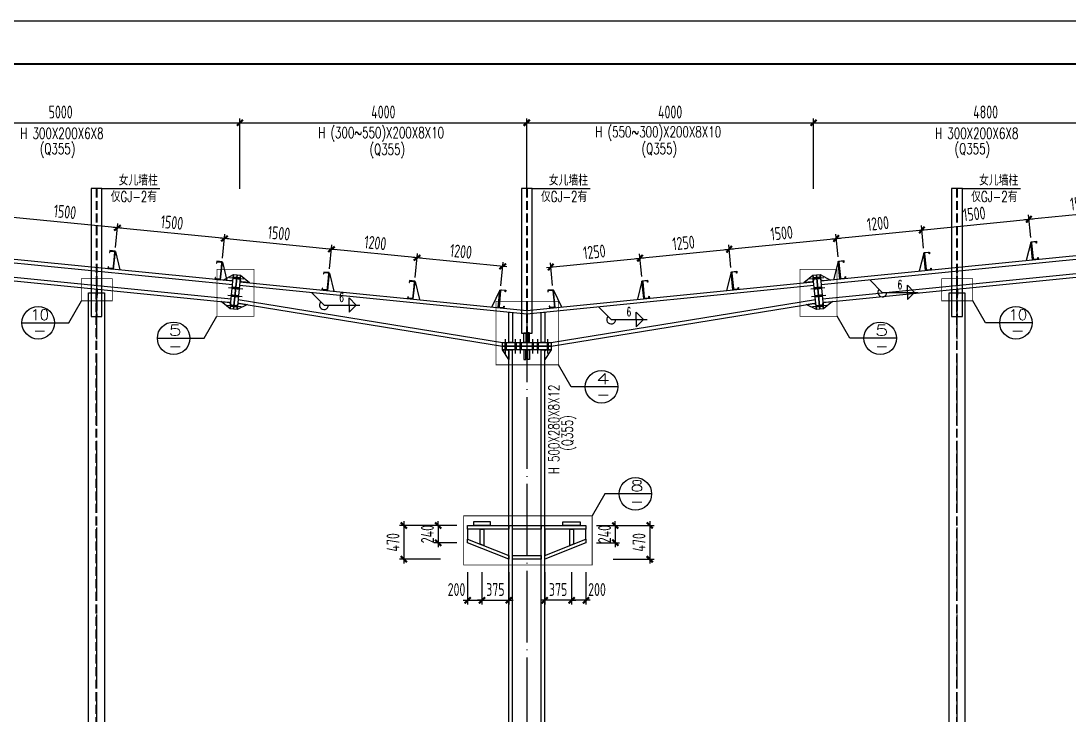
# Model space of a CAD drawing. Extents: x -1389621 to 57380, y -92505 to 283644.
# Drawn here: x -143164 to -113931, y 3862 to 23220 of the extents above; entities that cross this region are included whole.
import ezdxf
from ezdxf.enums import TextEntityAlignment as Align

# ---------------------------------------------------------------- set-up
doc = ezdxf.new("R2010")
doc.units = 0
doc.header["$LTSCALE"] = 100
doc.header["$MEASUREMENT"] = 0
doc.linetypes.add('DASH', pattern=[0.35, 0.25, -0.1])
doc.linetypes.add('DOTE', pattern=[2.42, 2, -0.2, 0.02, -0.2])
doc.layers.get('0').update_dxf_attribs({"linetype": 'CONTINUOUS'})
doc.layers.get('Defpoints').update_dxf_attribs({"linetype": 'CONTINUOUS'})
for name, color, linetype in [('114', 2, 'CONTINUOUS'), ('14', 2, 'CONTINUOUS'), ('BORDER', 7, 'CONTINUOUS'), ('DIM', 3, 'CONTINUOUS'), ('DIM_IDEN', 3, 'CONTINUOUS'), ('DOTE', 1, 'DOTE'), ('J', 4, 'CONTINUOUS'), ('柱子', 3, 'CONTINUOUS'), ('焊缝标注', 253, 'CONTINUOUS')]:
    doc.layers.add(name, color=color, linetype=linetype)
doc.layers.add('PUB_TEXT', color=7, linetype='CONTINUOUS', lineweight=15)
doc.styles.add('_TCH_LABEL', font='COMPLEX', dxfattribs={"bigfont": 'GBCBIG'})
doc.styles.add('HZ1', font='simplex.shx', dxfattribs={"width": 0.7, "height": 888, "bigfont": 'fjktxt.shx'})
doc.styles.get("Standard").update_dxf_attribs({"font": 'txt', "height": 3, "bigfont": 'hztxt'})
doc.styles.add('TSSD_Dimension', font='tssdeng.shx', dxfattribs={"width": 0.7, "bigfont": 'hztxt.shx'})
doc.dimstyles.new('TSSD_100_100', dxfattribs={"dimtxt": 300, "dimasz": 100, "dimexe": 100, "dimexo": 250, "dimgap": 100, "dimtad": 1, "dimdec": 0, "dimzin": 0, "dimdsep": 46, "dimtxsty": 'TSSD_Dimension', "dimblk": 'ARCHTICK', "dimblk1": 'ARCHTICK', "dimblk2": 'ARCHTICK', "dimcen": 0, "dimdle": 100, "dimclrt": 7, "dimadec": 0, "dimazin": 0, "dimtfac": 1, "dimtdec": 0, "dimtix": 1, "dimtmove": 2, "dimatfit": 3, "dimfxl": 0, "dimtolj": 1, "dimtzin": 0, "dimarcsym": 0})

# ---------------------------------------------------------------- blocks, each defined once
blk = doc.blocks.new('_ArchTick')
at = {"color": 0, "linetype": 'ByBlock'}
blk.add_lwpolyline([(-0.71, -0.71, 0.5, 0.5, 0), (0.71, 0.71, 0.5, 0.5, 0)], format="xyseb", dxfattribs=at)
blk = doc.blocks.new('*D20')
at = {"layer": 'Defpoints', "color": 0, "ltscale": 100}
for p in [(-137057, 20380), (-147057, 18236), (-137057, 18236)]:
    blk.add_point(p, dxfattribs=at)
at = {"layer": 'DIM', "color": 0, "lineweight": -2, "ltscale": 100}
for p, q in [((-147057, 18536), (-147057, 20500)), ((-137057, 18536), (-137057, 20500)), ((-147177, 20380), (-136937, 20380))]:
    blk.add_line(p, q, dxfattribs=at)
at = {"layer": 'DIM', "color": 0, "lineweight": -2, "ltscale": 100, "xscale": 120, "yscale": 120, "zscale": 120, "rotation": 180}
blk.add_blockref('_ArchTick', (-147057, 20380), dxfattribs=at)
at = {"layer": 'DIM', "color": 0, "lineweight": -2, "ltscale": 100, "xscale": 120, "yscale": 120, "zscale": 120}
blk.add_blockref('_ArchTick', (-137057, 20380), dxfattribs=at)
at = {"layer": 'DIM', "color": 7, "ltscale": 100, "insert": (-142057, 20680), "char_height": 360, "attachment_point": 5, "style": 'TSSD_Dimension'}
blk.add_mtext('\\A1;5000', dxfattribs=at)
blk = doc.blocks.new('*D21')
at = {"layer": 'Defpoints', "color": 0, "ltscale": 100}
for p in [(-129057, 20380), (-137057, 18236), (-129057, 18236)]:
    blk.add_point(p, dxfattribs=at)
at = {"layer": 'DIM', "color": 0, "lineweight": -2, "ltscale": 100}
for p, q in [((-137057, 18536), (-137057, 20500)), ((-129057, 18536), (-129057, 20500)), ((-137177, 20380), (-128937, 20380))]:
    blk.add_line(p, q, dxfattribs=at)
at = {"layer": 'DIM', "color": 0, "lineweight": -2, "ltscale": 100, "xscale": 120, "yscale": 120, "zscale": 120, "rotation": 180}
blk.add_blockref('_ArchTick', (-137057, 20380), dxfattribs=at)
at = {"layer": 'DIM', "color": 0, "lineweight": -2, "ltscale": 100, "xscale": 120, "yscale": 120, "zscale": 120}
blk.add_blockref('_ArchTick', (-129057, 20380), dxfattribs=at)
at = {"layer": 'DIM', "color": 7, "ltscale": 100, "insert": (-133057, 20680), "char_height": 360, "attachment_point": 5, "style": 'TSSD_Dimension'}
blk.add_mtext('\\A1;4000', dxfattribs=at)
blk = doc.blocks.new('*D22')
at = {"layer": 'Defpoints', "color": 0, "ltscale": 100}
for p in [(-121057, 20380), (-129057, 18236), (-121057, 18236)]:
    blk.add_point(p, dxfattribs=at)
at = {"layer": 'DIM', "color": 0, "lineweight": -2, "ltscale": 100}
for p, q in [((-129057, 18536), (-129057, 20500)), ((-121057, 18536), (-121057, 20500)), ((-129177, 20380), (-120937, 20380))]:
    blk.add_line(p, q, dxfattribs=at)
at = {"layer": 'DIM', "color": 0, "lineweight": -2, "ltscale": 100, "xscale": 120, "yscale": 120, "zscale": 120, "rotation": 180}
blk.add_blockref('_ArchTick', (-129057, 20380), dxfattribs=at)
at = {"layer": 'DIM', "color": 0, "lineweight": -2, "ltscale": 100, "xscale": 120, "yscale": 120, "zscale": 120}
blk.add_blockref('_ArchTick', (-121057, 20380), dxfattribs=at)
at = {"layer": 'DIM', "color": 7, "ltscale": 100, "insert": (-125057, 20680), "char_height": 360, "attachment_point": 5, "style": 'TSSD_Dimension'}
blk.add_mtext('\\A1;4000', dxfattribs=at)
blk = doc.blocks.new('*D23')
at = {"layer": 'Defpoints', "color": 0, "ltscale": 100}
for p in [(-111457, 20380), (-121057, 18236), (-111457, 18236)]:
    blk.add_point(p, dxfattribs=at)
at = {"layer": 'DIM', "color": 0, "lineweight": -2, "ltscale": 100}
for p, q in [((-121057, 18536), (-121057, 20500)), ((-111457, 18536), (-111457, 20500)), ((-121177, 20380), (-111337, 20380))]:
    blk.add_line(p, q, dxfattribs=at)
at = {"layer": 'DIM', "color": 0, "lineweight": -2, "ltscale": 100, "xscale": 120, "yscale": 120, "zscale": 120, "rotation": 180}
blk.add_blockref('_ArchTick', (-121057, 20380), dxfattribs=at)
at = {"layer": 'DIM', "color": 0, "lineweight": -2, "ltscale": 100, "xscale": 120, "yscale": 120, "zscale": 120}
blk.add_blockref('_ArchTick', (-111457, 20380), dxfattribs=at)
at = {"layer": 'DIM', "color": 7, "ltscale": 100, "insert": (-116257, 20680), "char_height": 360, "attachment_point": 5, "style": 'TSSD_Dimension'}
blk.add_mtext('\\A1;4800', dxfattribs=at)
blk = doc.blocks.new('A$C006D4F7D')
for p, q in [((54, 200), (0, 0)), ((54, 200), (58, 200)), ((70, 6), (54, 200)), ((74, 6), (58, 205))]:
    blk.add_line(p, q)
at = {"layer": 'J'}
blk.add_lwpolyline([(128, 24), (128, 30), (132, 31), (134, 11), (74, 6), (58, 205), (118, 210), (119, 190), (115, 190), (115, 196, 0.414214), (104, 205), (72, 202, 0.414214), (63, 192), (77, 20, 0.414214), (87, 11), (119, 14, 0.414214)], format="xyb", close=True, dxfattribs=at)
blk = doc.blocks.new('*D37')
at = {"layer": 'Defpoints', "color": 0, "ltscale": 100}
for p in [(-143459, 17748), (-143544, 16903), (-140559, 16604)]:
    blk.add_point(p, dxfattribs=at)
at = {"layer": 'DIM', "color": 0, "lineweight": -2, "ltscale": 100}
for p, q in [((-143514, 17201), (-143447, 17867)), ((-140355, 17437), (-143579, 17760)), ((-140529, 16903), (-140462, 17569))]:
    blk.add_line(p, q, dxfattribs=at)
at = {"layer": 'DIM', "color": 0, "lineweight": -2, "ltscale": 100, "xscale": 120, "yscale": 120, "zscale": 120}
for p, rotation in [((-143459, 17748), 174.2893937472282), ((-140474, 17449), 354.2893937472282)]:
    blk.add_blockref('_ArchTick', p, dxfattribs=dict(at, rotation=rotation))
at = {"layer": 'DIM', "color": 7, "ltscale": 100, "insert": (-141937, 17897), "char_height": 360, "attachment_point": 5, "rotation": 354.2894, "style": 'TSSD_Dimension'}
blk.add_mtext('\\A1;1500', dxfattribs=at)
blk = doc.blocks.new('*D38')
at = {"layer": 'Defpoints', "color": 0, "ltscale": 100}
for p in [(-140474, 17449), (-140559, 16604), (-137574, 16306)]:
    blk.add_point(p, dxfattribs=at)
at = {"layer": 'DIM', "color": 0, "lineweight": -2, "ltscale": 100}
for p, q in [((-140529, 16903), (-140462, 17569)), ((-137370, 17139), (-140594, 17461)), ((-137544, 16604), (-137477, 17270))]:
    blk.add_line(p, q, dxfattribs=at)
at = {"layer": 'DIM', "color": 0, "lineweight": -2, "ltscale": 100, "xscale": 120, "yscale": 120, "zscale": 120}
for p, rotation in [((-140474, 17449), 174.2893937472284), ((-137489, 17151), 354.2893937472284)]:
    blk.add_blockref('_ArchTick', p, dxfattribs=dict(at, rotation=rotation))
at = {"layer": 'DIM', "color": 7, "ltscale": 100, "insert": (-138952, 17599), "char_height": 360, "attachment_point": 5, "rotation": 354.2894, "style": 'TSSD_Dimension'}
blk.add_mtext('\\A1;1500', dxfattribs=at)
blk = doc.blocks.new('*D34')
at = {"layer": 'Defpoints', "color": 0, "ltscale": 100}
for p in [(-137489, 17151), (-137574, 16306), (-134588, 16007)]:
    blk.add_point(p, dxfattribs=at)
at = {"layer": 'DIM', "color": 0, "lineweight": -2, "ltscale": 100}
for p, q in [((-137544, 16604), (-137477, 17270)), ((-134384, 16840), (-137608, 17163)), ((-134559, 16306), (-134492, 16972))]:
    blk.add_line(p, q, dxfattribs=at)
at = {"layer": 'DIM', "color": 0, "lineweight": -2, "ltscale": 100, "xscale": 120, "yscale": 120, "zscale": 120}
for p, rotation in [((-137489, 17151), 174.2893937472281), ((-134504, 16852), 354.2893937472281)]:
    blk.add_blockref('_ArchTick', p, dxfattribs=dict(at, rotation=rotation))
at = {"layer": 'DIM', "color": 7, "ltscale": 100, "insert": (-135967, 17300), "char_height": 360, "attachment_point": 5, "rotation": 354.2894, "style": 'TSSD_Dimension'}
blk.add_mtext('\\A1;1500', dxfattribs=at)
blk = doc.blocks.new('*D39')
at = {"layer": 'Defpoints', "color": 0, "ltscale": 100}
for p in [(-134504, 16852), (-134588, 16007), (-132200, 15768)]:
    blk.add_point(p, dxfattribs=at)
at = {"layer": 'DIM', "color": 0, "lineweight": -2, "ltscale": 100}
for p, q in [((-134559, 16306), (-134492, 16972)), ((-131996, 16602), (-134623, 16864)), ((-132170, 16067), (-132104, 16733))]:
    blk.add_line(p, q, dxfattribs=at)
at = {"layer": 'DIM', "color": 0, "lineweight": -2, "ltscale": 100, "xscale": 120, "yscale": 120, "zscale": 120}
for p, rotation in [((-134504, 16852), 174.2893937472281), ((-132116, 16614), 354.2893937472281)]:
    blk.add_blockref('_ArchTick', p, dxfattribs=dict(at, rotation=rotation))
at = {"layer": 'DIM', "color": 7, "ltscale": 100, "insert": (-133280, 17031), "char_height": 360, "attachment_point": 5, "rotation": 354.2894, "style": 'TSSD_Dimension'}
blk.add_mtext('\\A1;1200', dxfattribs=at)
blk = doc.blocks.new('*D40')
at = {"layer": 'Defpoints', "color": 0, "ltscale": 100}
for p in [(-132116, 16614), (-132200, 15768), (-129812, 15529)]:
    blk.add_point(p, dxfattribs=at)
at = {"layer": 'DIM', "color": 0, "lineweight": -2, "ltscale": 100}
for p, q in [((-132170, 16067), (-132104, 16733)), ((-129608, 16363), (-132235, 16626)), ((-129782, 15828), (-129716, 16494))]:
    blk.add_line(p, q, dxfattribs=at)
at = {"layer": 'DIM', "color": 0, "lineweight": -2, "ltscale": 100, "xscale": 120, "yscale": 120, "zscale": 120}
for p, rotation in [((-132116, 16614), 174.2893937472281), ((-129728, 16375), 354.2893937472281)]:
    blk.add_blockref('_ArchTick', p, dxfattribs=dict(at, rotation=rotation))
at = {"layer": 'DIM', "color": 7, "ltscale": 100, "insert": (-130892, 16793), "char_height": 360, "attachment_point": 5, "rotation": 354.2894, "style": 'TSSD_Dimension'}
blk.add_mtext('\\A1;1200', dxfattribs=at)
blk = doc.blocks.new('*D42')
at = {"layer": 'Defpoints', "color": 0, "ltscale": 100}
for p in [(-112067, 17988), (-111986, 17179), (-114971, 16881)]:
    blk.add_point(p, dxfattribs=at)
at = {"layer": 'DIM', "color": 0, "lineweight": -2, "ltscale": 100}
for p, q in [((-115172, 17678), (-111948, 18000)), ((-112016, 17478), (-112079, 18108)), ((-115001, 17179), (-115064, 17809))]:
    blk.add_line(p, q, dxfattribs=at)
at = {"layer": 'DIM', "color": 0, "lineweight": -2, "ltscale": 100, "xscale": 120, "yscale": 120, "zscale": 120}
for p, rotation in [((-112067, 17988), 5.710587553515793), ((-115052, 17690), 185.7105875535158)]:
    blk.add_blockref('_ArchTick', p, dxfattribs=dict(at, rotation=rotation))
at = {"layer": 'DIM', "color": 7, "ltscale": 100, "insert": (-113590, 18138), "char_height": 360, "attachment_point": 5, "rotation": 5.7106, "style": 'TSSD_Dimension'}
blk.add_mtext('\\A1;1500', dxfattribs=at)
blk = doc.blocks.new('*D43')
at = {"layer": 'Defpoints', "color": 0, "ltscale": 100}
for p in [(-115052, 17690), (-114971, 16881), (-117956, 16582)]:
    blk.add_point(p, dxfattribs=at)
at = {"layer": 'DIM', "color": 0, "lineweight": -2, "ltscale": 100}
for p, q in [((-118157, 17379), (-114933, 17702)), ((-115001, 17179), (-115064, 17809)), ((-117986, 16881), (-118049, 17511))]:
    blk.add_line(p, q, dxfattribs=at)
at = {"layer": 'DIM', "color": 0, "lineweight": -2, "ltscale": 100, "xscale": 120, "yscale": 120, "zscale": 120}
for p, rotation in [((-115052, 17690), 5.710587553515817), ((-118037, 17391), 185.7105875535158)]:
    blk.add_blockref('_ArchTick', p, dxfattribs=dict(at, rotation=rotation))
at = {"layer": 'DIM', "color": 7, "ltscale": 100, "insert": (-116575, 17839), "char_height": 360, "attachment_point": 5, "rotation": 5.7106, "style": 'TSSD_Dimension'}
blk.add_mtext('\\A1;1500', dxfattribs=at)
blk = doc.blocks.new('*D44')
at = {"layer": 'Defpoints', "color": 0, "ltscale": 100}
for p in [(-118037, 17391), (-117956, 16582), (-120345, 16343)]:
    blk.add_point(p, dxfattribs=at)
at = {"layer": 'DIM', "color": 0, "lineweight": -2, "ltscale": 100}
for p, q in [((-120545, 17141), (-117918, 17403)), ((-120374, 16642), (-120437, 17272)), ((-117986, 16881), (-118049, 17511))]:
    blk.add_line(p, q, dxfattribs=at)
at = {"layer": 'DIM', "color": 0, "lineweight": -2, "ltscale": 100, "xscale": 120, "yscale": 120, "zscale": 120}
for p, rotation in [((-120426, 17153), 185.7105875535158), ((-118037, 17391), 5.710587553515767)]:
    blk.add_blockref('_ArchTick', p, dxfattribs=dict(at, rotation=rotation))
at = {"layer": 'DIM', "color": 7, "ltscale": 100, "insert": (-119261, 17571), "char_height": 360, "attachment_point": 5, "rotation": 5.7106, "style": 'TSSD_Dimension'}
blk.add_mtext('\\A1;1200', dxfattribs=at)
blk = doc.blocks.new('*D45')
at = {"layer": 'Defpoints', "color": 0, "ltscale": 100}
for p in [(-120426, 17153), (-120345, 16343), (-123330, 16045)]:
    blk.add_point(p, dxfattribs=at)
at = {"layer": 'DIM', "color": 0, "lineweight": -2, "ltscale": 100}
for p, q in [((-120374, 16642), (-120437, 17272)), ((-123530, 16842), (-120306, 17165)), ((-123360, 16343), (-123423, 16973))]:
    blk.add_line(p, q, dxfattribs=at)
at = {"layer": 'DIM', "color": 0, "lineweight": -2, "ltscale": 100, "xscale": 120, "yscale": 120, "zscale": 120}
for p, rotation in [((-120426, 17153), 5.710587553515793), ((-123411, 16854), 185.7105875535158)]:
    blk.add_blockref('_ArchTick', p, dxfattribs=dict(at, rotation=rotation))
at = {"layer": 'DIM', "color": 7, "ltscale": 100, "insert": (-121948, 17302), "char_height": 360, "attachment_point": 5, "rotation": 5.7106, "style": 'TSSD_Dimension'}
blk.add_mtext('\\A1;1500', dxfattribs=at)
blk = doc.blocks.new('*D46')
at = {"layer": 'Defpoints', "color": 0, "ltscale": 100}
for p in [(-123411, 16854), (-125817, 15796), (-123330, 16045)]:
    blk.add_point(p, dxfattribs=at)
at = {"layer": 'DIM', "color": 0, "lineweight": -2, "ltscale": 100}
for p, q in [((-123360, 16343), (-123423, 16973)), ((-126018, 16593), (-123291, 16866)), ((-125847, 16095), (-125910, 16725))]:
    blk.add_line(p, q, dxfattribs=at)
at = {"layer": 'DIM', "color": 0, "lineweight": -2, "ltscale": 100, "xscale": 120, "yscale": 120, "zscale": 120}
for p, rotation in [((-123411, 16854), 5.710587553515857), ((-125898, 16605), 185.7105875535158)]:
    blk.add_blockref('_ArchTick', p, dxfattribs=dict(at, rotation=rotation))
at = {"layer": 'DIM', "color": 7, "ltscale": 100, "insert": (-124684, 17028), "char_height": 360, "attachment_point": 5, "rotation": 5.7106, "style": 'TSSD_Dimension'}
blk.add_mtext('\\A1;1250', dxfattribs=at)
blk = doc.blocks.new('*D47')
at = {"layer": 'Defpoints', "color": 0, "ltscale": 100}
for p in [(-125898, 16605), (-125817, 15796), (-128305, 15547)]:
    blk.add_point(p, dxfattribs=at)
at = {"layer": 'DIM', "color": 0, "lineweight": -2, "ltscale": 100}
for p, q in [((-125847, 16095), (-125910, 16725)), ((-128505, 16345), (-125779, 16617)), ((-128335, 15846), (-128398, 16476))]:
    blk.add_line(p, q, dxfattribs=at)
at = {"layer": 'DIM', "color": 0, "lineweight": -2, "ltscale": 100, "xscale": 120, "yscale": 120, "zscale": 120}
for p, rotation in [((-125898, 16605), 5.710587553515627), ((-128386, 16357), 185.7105875535156)]:
    blk.add_blockref('_ArchTick', p, dxfattribs=dict(at, rotation=rotation))
at = {"layer": 'DIM', "color": 7, "ltscale": 100, "insert": (-127172, 16779), "char_height": 360, "attachment_point": 5, "rotation": 5.7106, "style": 'TSSD_Dimension'}
blk.add_mtext('\\A1;1250', dxfattribs=at)
blk = doc.blocks.new('*D96')
at = {"layer": 'Defpoints', "color": 0, "ltscale": 100}
for p in [(-130707, 9148), (-131527, 8668), (-130707, 8668)]:
    blk.add_point(p, dxfattribs=at)
at = {"layer": 'DIM', "color": 0, "lineweight": -2, "ltscale": 100}
for p, q in [((-131007, 9148), (-131647, 9148)), ((-131527, 9148), (-131527, 9268)), ((-131527, 9148), (-131527, 8668)), ((-131007, 8668), (-131647, 8668)), ((-131527, 8668), (-131527, 8548))]:
    blk.add_line(p, q, dxfattribs=at)
at = {"layer": 'DIM', "color": 0, "lineweight": -2, "ltscale": 100, "xscale": 120, "yscale": 120, "zscale": 120}
for p, rotation in [((-131527, 9148), 270), ((-131527, 8668), 90)]:
    blk.add_blockref('_ArchTick', p, dxfattribs=dict(at, rotation=rotation))
at = {"layer": 'DIM', "color": 7, "ltscale": 100, "insert": (-131827, 8908), "char_height": 360, "attachment_point": 5, "rotation": 90, "style": 'TSSD_Dimension'}
blk.add_mtext('\\A1;240', dxfattribs=at)
blk = doc.blocks.new('*D97')
at = {"layer": 'Defpoints', "color": 0, "ltscale": 100}
for p in [(-131167, 9148), (-132487, 8208), (-131167, 8208)]:
    blk.add_point(p, dxfattribs=at)
at = {"layer": 'DIM', "color": 0, "lineweight": -2, "ltscale": 100}
for p, q in [((-131467, 9148), (-132607, 9148)), ((-132487, 9268), (-132487, 8088)), ((-131467, 8208), (-132607, 8208))]:
    blk.add_line(p, q, dxfattribs=at)
at = {"layer": 'DIM', "color": 0, "lineweight": -2, "ltscale": 100, "xscale": 120, "yscale": 120, "zscale": 120}
for p, rotation in [((-132487, 9148), 90), ((-132487, 8208), 270)]:
    blk.add_blockref('_ArchTick', p, dxfattribs=dict(at, rotation=rotation))
at = {"layer": 'DIM', "color": 7, "ltscale": 100, "insert": (-132787, 8678), "char_height": 360, "attachment_point": 5, "rotation": 90, "style": 'TSSD_Dimension'}
blk.add_mtext('\\A1;470', dxfattribs=at)
blk = doc.blocks.new('*D98')
at = {"layer": 'Defpoints', "color": 0, "ltscale": 100}
for p in [(-127407, 9148), (-127407, 8668), (-126587, 8668)]:
    blk.add_point(p, dxfattribs=at)
at = {"layer": 'DIM', "color": 0, "lineweight": -2, "ltscale": 100}
for p, q in [((-127107, 9148), (-126467, 9148)), ((-126587, 9148), (-126587, 9268)), ((-126587, 9148), (-126587, 8668)), ((-127107, 8668), (-126467, 8668)), ((-126587, 8668), (-126587, 8548))]:
    blk.add_line(p, q, dxfattribs=at)
at = {"layer": 'DIM', "color": 0, "lineweight": -2, "ltscale": 100, "xscale": 120, "yscale": 120, "zscale": 120}
for p, rotation in [((-126587, 9148), 270), ((-126587, 8668), 90)]:
    blk.add_blockref('_ArchTick', p, dxfattribs=dict(at, rotation=rotation))
at = {"layer": 'DIM', "color": 7, "ltscale": 100, "insert": (-126887, 8908), "char_height": 360, "attachment_point": 5, "rotation": 90, "style": 'TSSD_Dimension'}
blk.add_mtext('\\A1;240', dxfattribs=at)
blk = doc.blocks.new('*D99')
at = {"layer": 'Defpoints', "color": 0, "ltscale": 100}
for p in [(-126947, 9148), (-126947, 8208), (-125627, 8208)]:
    blk.add_point(p, dxfattribs=at)
at = {"layer": 'DIM', "color": 0, "lineweight": -2, "ltscale": 100}
for p, q in [((-126647, 9148), (-125507, 9148)), ((-125627, 9268), (-125627, 8088)), ((-126647, 8208), (-125507, 8208))]:
    blk.add_line(p, q, dxfattribs=at)
at = {"layer": 'DIM', "color": 0, "lineweight": -2, "ltscale": 100, "xscale": 120, "yscale": 120, "zscale": 120}
for p, rotation in [((-125627, 9148), 90), ((-125627, 8208), 270)]:
    blk.add_blockref('_ArchTick', p, dxfattribs=dict(at, rotation=rotation))
at = {"layer": 'DIM', "color": 7, "ltscale": 100, "insert": (-125927, 8678), "char_height": 360, "attachment_point": 5, "rotation": 90, "style": 'TSSD_Dimension'}
blk.add_mtext('\\A1;470', dxfattribs=at)
blk = doc.blocks.new('*D100')
at = {"layer": 'Defpoints', "color": 0, "ltscale": 100}
for p in [(-127807, 8150), (-127407, 8150), (-127807, 7062)]:
    blk.add_point(p, dxfattribs=at)
at = {"layer": 'DIM', "color": 0, "lineweight": -2, "ltscale": 100}
for p, q in [((-127807, 7850), (-127807, 6942)), ((-127407, 7850), (-127407, 6942)), ((-127287, 7062), (-127927, 7062))]:
    blk.add_line(p, q, dxfattribs=at)
at = {"layer": 'DIM', "color": 0, "lineweight": -2, "ltscale": 100, "xscale": 120, "yscale": 120, "zscale": 120, "rotation": 180}
blk.add_blockref('_ArchTick', (-127807, 7062), dxfattribs=at)
at = {"layer": 'DIM', "color": 0, "lineweight": -2, "ltscale": 100, "xscale": 120, "yscale": 120, "zscale": 120}
blk.add_blockref('_ArchTick', (-127407, 7062), dxfattribs=at)
at = {"layer": 'DIM', "color": 7, "ltscale": 100, "insert": (-127097, 7362), "char_height": 360, "attachment_point": 5, "style": 'TSSD_Dimension'}
blk.add_mtext('\\A1;200', dxfattribs=at)
blk = doc.blocks.new('*D101')
at = {"layer": 'Defpoints', "color": 0, "ltscale": 100}
for p in [(-128557, 8150), (-127807, 8150), (-128557, 7062)]:
    blk.add_point(p, dxfattribs=at)
at = {"layer": 'DIM', "color": 0, "lineweight": -2, "ltscale": 100}
for p, q in [((-128557, 7850), (-128557, 6942)), ((-127807, 7850), (-127807, 6942)), ((-128557, 7062), (-128677, 7062)), ((-127807, 7062), (-128557, 7062)), ((-127807, 7062), (-127687, 7062))]:
    blk.add_line(p, q, dxfattribs=at)
at = {"layer": 'DIM', "color": 0, "lineweight": -2, "ltscale": 100, "xscale": 120, "yscale": 120, "zscale": 120}
blk.add_blockref('_ArchTick', (-128557, 7062), dxfattribs=at)
at = {"layer": 'DIM', "color": 0, "lineweight": -2, "ltscale": 100, "xscale": 120, "yscale": 120, "zscale": 120, "rotation": 180}
blk.add_blockref('_ArchTick', (-127807, 7062), dxfattribs=at)
at = {"layer": 'DIM', "color": 7, "ltscale": 100, "insert": (-128182, 7362), "char_height": 360, "attachment_point": 5, "style": 'TSSD_Dimension'}
blk.add_mtext('\\A1;375', dxfattribs=at)
blk = doc.blocks.new('*D102')
at = {"layer": 'Defpoints', "color": 0, "ltscale": 100}
for p in [(-130707, 8150), (-130307, 8150), (-130307, 7062)]:
    blk.add_point(p, dxfattribs=at)
at = {"layer": 'DIM', "color": 0, "lineweight": -2, "ltscale": 100}
for p, q in [((-130707, 7850), (-130707, 6942)), ((-130307, 7850), (-130307, 6942)), ((-130827, 7062), (-130187, 7062))]:
    blk.add_line(p, q, dxfattribs=at)
at = {"layer": 'DIM', "color": 0, "lineweight": -2, "ltscale": 100, "xscale": 120, "yscale": 120, "zscale": 120}
for p, rotation in [((-130707, 7062), 179.9999988730794), ((-130307, 7062), 359.9999988730794)]:
    blk.add_blockref('_ArchTick', p, dxfattribs=dict(at, rotation=rotation))
at = {"layer": 'DIM', "color": 7, "ltscale": 100, "insert": (-131016, 7362), "char_height": 360, "attachment_point": 5, "rotation": 360, "style": 'TSSD_Dimension'}
blk.add_mtext('\\A1;200', dxfattribs=at)
blk = doc.blocks.new('*D103')
at = {"layer": 'Defpoints', "color": 0, "ltscale": 100}
for p in [(-130307, 8150), (-129557, 8150), (-129557, 7062)]:
    blk.add_point(p, dxfattribs=at)
at = {"layer": 'DIM', "color": 0, "lineweight": -2, "ltscale": 100}
for p, q in [((-130307, 7850), (-130307, 6942)), ((-129557, 7850), (-129557, 6942)), ((-130307, 7062), (-130427, 7062)), ((-130307, 7062), (-129557, 7062)), ((-129557, 7062), (-129437, 7062))]:
    blk.add_line(p, q, dxfattribs=at)
at = {"layer": 'DIM', "color": 0, "lineweight": -2, "ltscale": 100, "xscale": 120, "yscale": 120, "zscale": 120}
for p, rotation in [((-130307, 7062), 359.9999988730794), ((-129557, 7062), 179.9999988730794)]:
    blk.add_blockref('_ArchTick', p, dxfattribs=dict(at, rotation=rotation))
at = {"layer": 'DIM', "color": 7, "ltscale": 100, "insert": (-129932, 7362), "char_height": 360, "attachment_point": 5, "rotation": 360, "style": 'TSSD_Dimension'}
blk.add_mtext('\\A1;375', dxfattribs=at)

msp = doc.modelspace()

# ---------------------------------------------------------------- linework, layer by layer
at = {"ltscale": 100}
for p, q in [((-140907.057, 18548.223), (-139287.353, 18548.223)), ((-128906.855, 18548.223), (-127287.152, 18548.223)), ((-116907.057, 18548.223), (-115287.353, 18548.223))]:
    msp.add_line(p, q, dxfattribs=at)
at = {"layer": '114'}
for p, q in [((-137374.072, 15789.019), (-136976.056, 15749.212)), ((-137346.213, 16067.626), (-136948.197, 16027.825)), ((-121165.119, 16027.825), (-120767.102, 16067.632)), ((-121137.25, 15749.212), (-120739.234, 15789.019)), ((-137395.96, 15570.104), (-136997.943, 15530.303)), ((-121115.381, 15530.498), (-120717.365, 15570.305)), ((-137423.819, 15291.497), (-137025.803, 15251.702)), ((-121087.497, 15251.696), (-120689.481, 15291.503)), ((-129646.652, 13948.119), (-129646.652, 14348.119)), ((-129366.654, 13948.119), (-129366.654, 14348.119)), ((-129226.654, 13948.119), (-129226.654, 14348.119)), ((-128886.652, 13948.119), (-128886.652, 14348.119)), ((-128746.652, 13948.119), (-128746.652, 14348.119)), ((-128466.654, 13948.119), (-128466.654, 14348.119))]:
    msp.add_line(p, q, dxfattribs=at)
at = {"layer": '114', "color": 1, "const_width": 70}
for points in [[(-137246.707, 16057.671), (-137047.702, 16037.774)], [(-121065.613, 16037.774), (-120866.608, 16057.677)], [(-137274.567, 15779.064), (-137075.562, 15759.166)], [(-121037.744, 15759.16), (-120838.739, 15779.07)], [(-137296.454, 15560.155), (-137097.449, 15540.252)], [(-121015.875, 15540.447), (-120816.87, 15560.351)], [(-137324.313, 15281.548), (-137125.308, 15261.651)], [(-120987.991, 15261.651), (-120788.986, 15281.548)], [(-129646.652, 14048.119), (-129646.652, 14248.119)], [(-129366.654, 14048.119), (-129366.654, 14248.119)], [(-129226.654, 14048.119), (-129226.654, 14248.119)], [(-128886.652, 14048.119), (-128886.652, 14248.119)], [(-128746.652, 14048.119), (-128746.652, 14248.119)], [(-128466.654, 14048.119), (-128466.654, 14248.119)]]:
    msp.add_lwpolyline(points, dxfattribs=at)
at = {"layer": '14'}
for p, q in [((-137524.323, 15994.988), (-137237.753, 16147.234)), ((-137333.27, 15191.991), (-137237.753, 16147.234)), ((-137237.753, 16147.234), (-137251.682, 16007.927)), ((-137237.753, 16147.234), (-137138.248, 16137.285)), ((-137233.765, 15182.042), (-137138.248, 16137.285)), ((-137138.248, 16137.285), (-137233.765, 15182.042)), ((-137138.248, 16137.285), (-137038.745, 16127.337)), ((-137038.745, 16127.337), (-137134.262, 15172.094)), ((-137052.673, 15988.024), (-137038.745, 16127.331)), ((-137038.745, 16127.331), (-136787.995, 15921.355)), ((-121325.318, 15921.355), (-121074.567, 16127.331)), ((-121074.567, 16127.331), (-120975.064, 16137.285)), ((-121074.567, 16127.331), (-121060.639, 15988.024)), ((-120979.041, 15172.094), (-121074.567, 16127.331)), ((-120975.064, 16137.285), (-120875.559, 16147.234)), ((-120879.535, 15182.049), (-120975.064, 16137.285)), ((-120975.064, 16137.285), (-120879.535, 15182.049)), ((-120875.559, 16147.234), (-120588.989, 15994.988)), ((-120861.63, 16007.927), (-120875.559, 16147.234)), ((-120875.559, 16147.234), (-120780.032, 15191.997)), ((-137295.462, 15972.1), (-137524.323, 15994.988)), ((-137251.682, 16007.927), (-137295.462, 15972.1)), ((-137016.855, 15944.243), (-137052.673, 15988.024)), ((-136787.995, 15921.355), (-137016.855, 15944.243)), ((-121096.457, 15944.243), (-121325.318, 15921.355)), ((-121060.639, 15988.024), (-121096.457, 15944.243)), ((-120817.847, 15972.112), (-120861.63, 16007.927)), ((-120588.989, 15994.988), (-120817.847, 15972.112)), ((-137584.021, 15397.967), (-137355.161, 15375.078)), ((-137333.27, 15191.991), (-137584.021, 15397.967)), ((-137355.161, 15375.078), (-137319.339, 15331.298)), ((-137319.339, 15331.298), (-137333.27, 15191.991)), ((-137134.262, 15172.1), (-137120.334, 15311.406)), ((-136849.878, 15307.714), (-137134.262, 15172.1)), ((-137120.334, 15311.406), (-137076.874, 15344.762)), ((-137076.874, 15344.762), (-136849.878, 15307.714)), ((-121263.422, 15307.708), (-121036.426, 15344.756)), ((-120979.041, 15172.094), (-121263.422, 15307.708)), ((-121036.426, 15344.756), (-120992.969, 15311.4)), ((-120992.969, 15311.4), (-120979.041, 15172.094)), ((-120793.961, 15331.304), (-120758.142, 15375.084)), ((-120780.032, 15191.997), (-120793.961, 15331.304)), ((-120529.282, 15397.967), (-120780.032, 15191.997)), ((-120758.142, 15375.084), (-120529.282, 15397.967)), ((-137233.765, 15182.042), (-137333.27, 15191.991)), ((-137134.262, 15172.094), (-137233.765, 15182.042)), ((-129556.653, 15097.728), (-129456.653, 15087.731)), ((-129556.653, 14248.119), (-129556.653, 15097.728)), ((-129456.653, 15087.731), (-129456.653, 14248.119)), ((-128656.653, 15087.719), (-128556.653, 15097.722)), ((-128656.653, 14248.119), (-128656.653, 15087.719)), ((-128556.653, 15097.722), (-128556.653, 14248.119)), ((-120879.535, 15182.049), (-120979.041, 15172.094)), ((-120780.032, 15191.997), (-120879.535, 15182.049)), ((-129136.652, 14518.12), (-129086.652, 14518.12)), ((-129136.652, 14248.119), (-129136.652, 14518.12)), ((-129086.652, 14518.12), (-129086.652, 14248.119)), ((-129026.654, 14518.12), (-129026.654, 14248.119)), ((-128976.654, 14518.12), (-129026.654, 14518.12)), ((-128976.654, 14248.119), (-128976.654, 14518.12)), ((-129736.652, 14248.113), (-128376.654, 14248.125)), ((-129736.652, 14148.113), (-129736.652, 14248.113)), ((-129736.652, 14148.113), (-128376.654, 14148.125)), ((-128376.654, 14148.125), (-129736.652, 14148.113)), ((-129736.652, 14048.113), (-129736.652, 14148.113)), ((-128376.654, 14048.125), (-129736.652, 14048.113)), ((-129736.652, 14048.113), (-129596.652, 14048.119)), ((-129556.653, 13778.118), (-129736.652, 14048.113)), ((-129596.652, 14048.119), (-129556.653, 14008.117)), ((-129456.653, 14248.119), (-129556.653, 14248.119)), ((-129086.652, 14248.119), (-129136.652, 14248.119)), ((-129086.652, 14048.119), (-129136.652, 14048.119)), ((-129136.652, 14048.119), (-129136.652, 13778.118)), ((-129086.652, 13778.118), (-129086.652, 14048.119)), ((-129026.654, 14248.119), (-128976.654, 14248.119)), ((-129026.654, 14048.119), (-128976.654, 14048.119)), ((-129026.654, 13778.118), (-129026.654, 14048.119)), ((-128976.654, 14048.119), (-128976.654, 13778.118)), ((-128556.653, 14248.119), (-128656.653, 14248.119)), ((-128376.654, 14048.125), (-128556.653, 13778.118)), ((-128556.653, 14008.123), (-128516.654, 14048.119)), ((-128516.654, 14048.119), (-128376.654, 14048.125)), ((-128376.654, 14248.125), (-128376.654, 14148.125)), ((-128376.654, 14148.125), (-128376.654, 14048.125)), ((-129556.653, 14008.117), (-129556.653, 13778.118)), ((-129136.652, 13778.118), (-129086.652, 13778.118)), ((-128976.654, 13778.118), (-129026.654, 13778.118)), ((-128556.653, 13778.118), (-128556.653, 14008.123)), ((-130706.653, 9048.223), (-130706.653, 9148.223)), ((-130706.653, 9148.223), (-129556.653, 9148.223)), ((-130546.652, 9248.223), (-130546.652, 9148.223)), ((-130066.654, 9248.223), (-130546.652, 9248.223)), ((-130066.654, 9148.223), (-130546.652, 9148.223)), ((-130066.654, 9148.223), (-130066.654, 9248.223)), ((-129556.653, 9148.223), (-129556.653, 9048.223)), ((-129456.653, 9048.223), (-129456.653, 9148.223)), ((-129456.653, 9148.223), (-128656.653, 9148.223)), ((-128656.653, 9148.223), (-128656.653, 9048.223)), ((-128556.653, 9048.223), (-128556.653, 9148.223)), ((-128556.653, 9148.223), (-127406.653, 9148.223)), ((-128046.652, 9148.223), (-128046.652, 9248.223)), ((-128046.652, 9248.223), (-127566.654, 9248.223)), ((-127566.654, 9148.223), (-128046.652, 9148.223)), ((-127566.654, 9248.223), (-127566.654, 9148.223)), ((-127406.653, 9148.223), (-127406.653, 9048.223)), ((-129556.653, 9048.223), (-130706.653, 9048.223)), ((-130706.653, 9048.223), (-130706.653, 8768.224)), ((-129556.653, 9048.223), (-130706.653, 9048.223)), ((-130356.653, 9048.223), (-130256.653, 9048.223)), ((-130356.653, 8628.222), (-130356.653, 9048.223)), ((-130256.653, 9048.223), (-130256.653, 8588.222)), ((-129556.653, 8308.223), (-129556.653, 9048.223)), ((-128656.653, 9048.223), (-129456.653, 9048.223)), ((-127406.653, 9048.223), (-128556.653, 9048.223)), ((-128556.653, 9048.223), (-128556.653, 8308.223)), ((-127406.653, 9048.223), (-128556.653, 9048.223)), ((-127856.653, 9048.223), (-127756.653, 9048.223)), ((-127856.653, 8588.222), (-127856.653, 9048.223)), ((-127756.653, 9048.223), (-127756.653, 8628.222)), ((-127406.653, 8768.224), (-127406.653, 9048.223)), ((-130706.653, 8668.224), (-130706.653, 8768.224)), ((-130706.653, 8768.224), (-129556.653, 8308.223)), ((-130706.653, 8768.224), (-129556.653, 8308.223)), ((-129556.653, 8208.223), (-130706.653, 8668.224)), ((-130256.653, 8588.222), (-130356.653, 8628.222)), ((-128556.653, 8308.223), (-127406.653, 8768.224)), ((-128556.653, 8308.223), (-127406.653, 8768.224)), ((-127406.653, 8668.224), (-128556.653, 8208.223)), ((-127756.653, 8628.222), (-127856.653, 8588.222)), ((-127406.653, 8768.224), (-127406.653, 8668.224)), ((-129556.653, 8308.223), (-129556.653, 8208.223)), ((-129456.653, 8208.223), (-129456.653, 8308.223)), ((-129456.653, 8308.223), (-128656.653, 8308.223)), ((-128656.653, 8208.223), (-129456.653, 8208.223)), ((-128656.653, 8308.223), (-128656.653, 8208.223)), ((-128556.653, 8208.223), (-128556.653, 8308.223))]:
    msp.add_line(p, q, dxfattribs=at)
at = {"layer": 'BORDER'}
msp.add_lwpolyline([(-173838.949, -48060.427), (-173838.949, 23219.573), (-72918.949, 23219.573), (-72918.949, -48060.427)], close=True, dxfattribs=at)
at = {"layer": 'BORDER', "const_width": 60}
msp.add_lwpolyline([(-170838.949, -46860.427), (-170838.949, 22019.573), (-74118.949, 22019.573), (-74118.949, -46860.427)], close=True, dxfattribs=at)
at = {"layer": 'DIM_IDEN'}
for p, q in [((-141831.205, 14801.502, 198.099), (-141477.007, 15414.287, 198.099)), ((-116262.909, 14801.502, 198.099), (-116617.106, 15414.287, 198.099)), ((-138053.876, 14369.444, 198.099), (-137699.678, 14982.23, 198.099)), ((-120048.334, 14369.444, 198.099), (-120402.532, 14982.23, 198.099)), ((-143136.568, 14801.502, 198.099), (-141831.205, 14801.502, 198.099)), ((-114957.546, 14801.502, 198.099), (-116262.909, 14801.502, 198.099)), ((-139359.239, 14369.444, 198.099), (-138053.876, 14369.444, 198.099)), ((-118742.971, 14369.444, 198.099), (-120048.334, 14369.444, 198.099)), ((-127820.236, 13016.483, 198.099), (-128174.434, 13629.268, 198.099)), ((-126514.873, 13016.483, 198.099), (-127820.236, 13016.483, 198.099)), ((-126878.33, 10030.836, 198.099), (-127232.527, 9418.05, 198.099)), ((-125572.967, 10030.836, 198.099), (-126878.33, 10030.836, 198.099))]:
    msp.add_line(p, q, dxfattribs=at)
for centre in [(-142682.585, 14801.502, 198.099), (-115411.528, 14801.502, 198.099), (-138905.256, 14369.444, 198.099), (-119196.954, 14369.444, 198.099), (-126968.856, 13016.483, 198.099), (-126026.949, 10030.836, 198.099)]:
    msp.add_circle(centre, 453.982, dxfattribs=at)
at = {"layer": 'DOTE', "linetype": 'DOTE', "ltscale": 10}
for p, q in [((-141056.653, 16348.222), (-141056.653, -10502.73)), ((-117056.653, 16348.226), (-117056.653, -10502.73)), ((-129056.653, 15148.223), (-129056.653, -10502.73))]:
    msp.add_line(p, q, dxfattribs=at)
at = {"layer": 'PUB_TEXT', "const_width": 20.01, "elevation": 198.099}
for points in [[(-136663.084, 14982.23), (-137699.678, 14982.23), (-137699.678, 16291.388), (-136663.084, 16291.388)], [(-120402.532, 14982.23), (-121439.126, 14982.23), (-121439.126, 16291.388), (-120402.532, 16291.388)], [(-140617.106, 15414.287), (-141481.354, 15414.287), (-141481.354, 16033.649), (-140617.106, 16033.649)], [(-116617.106, 15414.287), (-117481.354, 15414.287), (-117481.354, 16033.649), (-116617.106, 16033.649)], [(-128174.434, 13629.268), (-129917.468, 13629.268), (-129917.468, 15403.713), (-128174.434, 15403.713)], [(-127232.527, 8045.682), (-130814.026, 8045.682), (-130814.026, 9418.05), (-127232.527, 9418.05)]]:
    msp.add_lwpolyline(points, close=True, dxfattribs=at)
at = {"layer": '柱子', "linetype": 'DASH', "ltscale": 10}
for p, q in [((-141067.057, 18548.223), (-141067.057, 14980.607)), ((-141047.057, 18548.223), (-141047.057, 14980.607)), ((-129066.855, 18548.223), (-129066.855, 14514.687)), ((-129046.855, 18548.223), (-129046.855, 14514.687)), ((-117067.057, 18548.223), (-117067.057, 14980.607)), ((-117047.057, 18548.223), (-117047.057, 14980.607)), ((-141062.653, -9751.777), (-141062.653, 15639.536)), ((-141050.653, -9751.777), (-141050.653, 15639.536)), ((-117062.653, -9751.777), (-117062.653, 15639.536)), ((-117050.653, -9751.777), (-117050.653, 15639.536))]:
    msp.add_line(p, q, dxfattribs=at)
at = {"layer": '柱子'}
for p, q in [((-146956.651, 16938.225), (-137255.664, 15968.12)), ((-146956.651, 16837.725), (-137265.613, 15868.621)), ((-120857.648, 15968.126), (-111556.674, 16898.223)), ((-120847.696, 15868.621), (-111556.674, 16797.722)), ((-146956.651, 16435.729), (-137305.411, 15470.598)), ((-120807.892, 15470.598), (-111556.674, 16395.72)), ((-146956.651, 16335.235), (-137315.36, 15371.099)), ((-120797.943, 15371.099), (-111556.674, 16295.232)), ((-137066.605, 15848.723), (-129056.598, 15047.722)), ((-137056.656, 15948.223), (-129056.653, 15148.223)), ((-129056.65, 15148.223), (-121056.656, 15948.223)), ((-129056.598, 15047.722), (-121046.704, 15848.717)), ((-137116.351, 15351.207), (-129736.652, 14146.795)), ((-137106.384, 15450.902), (-129736.652, 14248.113)), ((-128376.654, 14248.125), (-121006.918, 15450.896)), ((-128376.654, 14146.795), (-120996.948, 15351.201)), ((-129556.653, 14048.119), (-129456.653, 14048.119)), ((-129556.653, 9148.223), (-129556.653, 14048.119)), ((-129456.653, 9148.223), (-129456.653, 14048.119)), ((-128656.653, 14048.119), (-128556.653, 14048.119)), ((-128656.653, 9148.223), (-128656.653, 14048.119)), ((-128556.653, 9148.223), (-128556.653, 14048.119)), ((-129556.653, 9148.223), (-129456.653, 9148.223)), ((-129556.653, -9751.777), (-129556.653, 9148.223)), ((-129456.653, 9148.223), (-128656.653, 9148.223)), ((-129456.653, -9751.777), (-129456.653, 9148.223)), ((-128656.653, 9148.223), (-128556.653, 9148.223)), ((-128656.653, -9751.777), (-128656.653, 9148.223)), ((-128556.653, -9751.777), (-128556.653, 9148.223))]:
    msp.add_line(p, q, dxfattribs=at)
for points in [[(-140907.057, 14980.607), (-140907.057, 18548.223), (-141207.057, 18548.223), (-141207.057, 14980.607), (-140906.653, 14980.607)], [(-128906.855, 14514.687), (-128906.855, 18548.223), (-129206.855, 18548.223), (-129206.855, 14514.687), (-128906.451, 14514.687)], [(-116907.057, 14980.607), (-116907.057, 18548.223), (-117207.057, 18548.223), (-117207.057, 14980.607), (-116906.653, 14980.607)]]:
    msp.add_lwpolyline(points, dxfattribs=at)
for points in [[(-141276.653, -9751.777), (-141276.653, 15639.536), (-140836.653, 15639.536), (-140836.653, -9751.777)], [(-141050.653, 15571.014), (-141034.131, 15571.014), (-141034.131, 15745.391), (-141050.653, 15745.391)], [(-117276.653, -9751.777), (-117276.653, 15639.536), (-116836.653, 15639.536), (-116836.653, -9751.777)], [(-117050.653, 15571.014), (-117034.131, 15571.014), (-117034.131, 15745.39), (-117050.653, 15745.39)]]:
    msp.add_lwpolyline(points, close=True, dxfattribs=at)
at = {"layer": '焊缝标注'}
for p, q in [((-119491.403, 16004.25), (-119138.837, 15649.709)), ((-118438.837, 15849.709), (-118238.837, 15649.709)), ((-118438.837, 15649.709), (-118438.837, 15849.709)), ((-135064.102, 15648.473), (-134711.536, 15293.938)), ((-134011.536, 15493.938), (-133811.536, 15293.938)), ((-134011.536, 15293.938), (-134011.536, 15493.938)), ((-119138.837, 15649.709), (-118138.837, 15649.709)), ((-118438.837, 15449.709), (-118238.837, 15649.709)), ((-118438.837, 15649.709), (-118438.837, 15449.709)), ((-134711.536, 15293.938), (-133711.536, 15293.938)), ((-134011.536, 15093.938), (-133811.536, 15293.938)), ((-134011.536, 15293.938), (-134011.536, 15093.938)), ((-127054.126, 15247.973), (-126701.56, 14893.438)), ((-126001.56, 15093.438), (-125801.56, 14893.438)), ((-126001.56, 14893.438), (-126001.56, 15093.438)), ((-126701.56, 14893.438), (-125701.56, 14893.438)), ((-126001.56, 14693.438), (-125801.56, 14893.438)), ((-126001.56, 14893.438), (-126001.56, 14693.438))]:
    msp.add_line(p, q, dxfattribs=at)
for centre in [(-119138.837, 15649.709), (-134711.536, 15293.938), (-126701.56, 14893.438)]:
    msp.add_arc(centre, 125, 134.8402495, 0, dxfattribs=at)
for points in [[(-119491.403, 16004.25), (-119431.525, 15922.762), (-119410.254, 15943.917)], [(-135064.102, 15648.473), (-135004.224, 15566.985), (-134982.953, 15588.14)], [(-127054.126, 15247.973), (-126994.248, 15166.485), (-126972.977, 15187.639)]]:
    msp.add_solid(points, dxfattribs=at)

# ---------------------------------------------------------------- block references
at = {"linetype": 'Continuous', "yscale": 2.507021294204378, "zscale": 2.507021293911778}
for p, xscale, rotation in [((-115123.904, 16541.5), 2.507021293974568, 1.136684992523913), ((-140404.314, 16282.99), -2.507021293974568, 358.863315007476), ((-118109.015, 16242.989), 2.507021293974568, 1.136684992523913), ((-137419.202, 15984.478), -2.507021293974568, 358.863315007476), ((-120497.105, 16004.181), 2.507021293974568, 1.136684992523913), ((-134434.091, 15685.966), -2.507021293974568, 358.863315007476), ((-123482.216, 15705.67), 2.507021293974568, 1.136684992523913), ((-132046.001, 15447.156), -2.507021293974568, 358.863315007476), ((-125969.809, 15456.911), 2.507021293974568, 1.136684992523913), ((-130027.111, 15245.267), 2.507021293974568, 349.7154724869616), ((-128088.204, 15245.071), -2.507021293974569, 10.28449011450513)]:
    msp.add_blockref('A$C006D4F7D', p, dxfattribs=dict(at, xscale=xscale, rotation=rotation))

# ---------------------------------------------------------------- texts
at = {"style": 'HZ1', "width": 0.7}
for s, p in [('H 300X200X6X8', (-143183.413, 19934.876, -117.363)), ('H (300~550)X200X8X10', (-134873.521, 19955.191, -117.363)), ('H (550~300)X200X8X10', (-127143.83, 19976.672, -117.363)), ('H 300X200X6X8', (-117667.696, 19934.876, -117.363)), ('(Q355)', (-142637.48, 19505.333, -15.601)), ('(Q355)', (-133440.477, 19488.684, -15.601)), ('(Q355)', (-125854.29, 19507.268, -15.601)), ('(Q355)', (-117121.763, 19505.333, -15.601)), ('女儿墙柱', (-140439.928, 18628.322, -15.601)), ('女儿墙柱', (-128439.726, 18628.322, -15.601)), ('女儿墙柱', (-116439.928, 18628.322, -15.601)), ('仅GJ-2有', (-140661.627, 18171.345, -15.601)), ('仅GJ-2有', (-128661.425, 18171.345, -15.601)), ('仅GJ-2有', (-116661.627, 18171.345, -15.601))]:
    msp.add_text(s, height=300, dxfattribs=at).set_placement(p)
for s, p in [('H 500X280X8X12', (-128148.424, 10577.279, -117.363)), ('(Q355)', (-127775.815, 11234.49, -15.601))]:
    msp.add_text(s, height=300, rotation=90, dxfattribs=at).set_placement(p)
at = {"layer": 'PUB_TEXT', "style": '_TCH_LABEL'}
for p in [(-142894.028, 14877.719, 198.099), (-115611.585, 14877.719, 198.099)]:
    msp.add_text('10', height=297.9828, dxfattribs=at).set_placement(p)
for s, width, p in [('5', 1.5, (-139054.248, 14445.662, 198.099)), ('5', 1.5, (-119345.945, 14445.662, 198.099)), ('-', 1.166667, (-142831.577, 14438.308, 198.099)), ('-', 1.166667, (-115560.519, 14438.308, 198.099)), ('-', 1.166667, (-139054.248, 14006.25, 198.099)), ('-', 1.166667, (-119345.945, 14006.25, 198.099)), ('4', 1.5, (-127117.847, 13092.7, 198.099)), ('-', 1.166667, (-127117.847, 12653.288, 198.099)), ('8', 1.5, (-126175.941, 10107.054, 198.099)), ('-', 1.166667, (-126175.941, 9667.642, 198.099))]:
    msp.add_text(s, height=297.983, dxfattribs=dict(at, width=width)).set_placement(p)
at = {"layer": '焊缝标注', "width": 0.980005}
for p, p2 in [((-118708.838, 15739.711), (-118586.337, 15739.711)), ((-134281.537, 15383.935), (-134159.036, 15383.935)), ((-126271.561, 14983.434), (-126149.06, 14983.434))]:
    msp.add_text('6', height=250, dxfattribs=at).set_placement(p, p2, align=Align.FIT)

# ---------------------------------------------------------------- dimensions: what is measured, and where the dimension line sits
at = {"layer": 'DIM', "ltscale": 100}
for base, p1, p2, text, picture, middle in [((-137056.653, 20380.313), (-147056.653, 18235.661), (-137056.653, 18235.661), '5000', '*D20', (-142056.653, 20680.313)), ((-129056.653, 20380.313), (-137056.653, 18235.661), (-129056.653, 18235.661), '4000', '*D21', (-133056.653, 20680.313)), ((-121056.653, 20380.313), (-129056.653, 18235.661), (-121056.653, 18235.661), '4000', '*D22', (-125056.653, 20680.313)), ((-111456.65, 20380.313), (-121056.653, 18235.661), (-111456.65, 18235.661), '4800', '*D23', (-116256.651, 20680.313)), ((-128556.653, 7061.683), (-127806.653, 8150.289), (-128556.653, 8150.289), '375', '*D101', (-128181.653, 7361.683))]:
    dim = msp.add_linear_dim(base=base, p1=p1, p2=p2, text=text, dimstyle='TSSD_100_100', override={"dimscale": 1.2}, dxfattribs=at)
    dim.commit()
    dim.dimension.update_dxf_attribs({"geometry": picture, "text_midpoint": middle})
for p1, p2, distance, text, picture, middle in [((-114971.374, 16880.65), (-111986.262, 17179.161), 813.302, '1500', '*D42', (-113589.595, 18137.682)), ((-140558.644, 16604.14), (-143543.755, 16902.652), -849.484, '1500', '*D37', (-141936.821, 17897.176)), ((-117956.485, 16582.139), (-114971.374, 16880.65), 813.302, '1500', '*D43', (-116574.707, 17839.172)), ((-137573.532, 16305.629), (-140558.644, 16604.14), -849.484, '1500', '*D38', (-138951.71, 17598.664)), ((-120344.574, 16343.331), (-117956.485, 16582.139), 813.302, '1200', '*D44', (-119261.307, 17570.512)), ((-134588.421, 16007.117), (-137573.532, 16305.629), -849.484, '1500', '*D34', (-135966.598, 17300.152)), ((-123329.686, 16044.82), (-120344.574, 16343.331), 813.302, '1500', '*D45', (-121947.908, 17301.852)), ((-132200.332, 15768.307), (-134588.421, 16007.117), -849.484, '1200', '*D39', (-133279.998, 17031.492)), ((-125817.279, 15796.061), (-123329.686, 16044.82), 813.302, '1250', '*D46', (-124684.26, 17028.217)), ((-129812.242, 15529.498), (-132200.332, 15768.307), -849.484, '1200', '*D40', (-130891.909, 16792.682)), ((-128304.872, 15547.302), (-125817.279, 15796.061), 813.302, '1250', '*D47', (-127171.853, 16779.458))]:
    dim = msp.add_aligned_dim(p1=p1, p2=p2, distance=distance, text=text, dimstyle='TSSD_100_100', override={"dimscale": 1.2}, dxfattribs=at)
    dim.commit()
    dim.dimension.update_dxf_attribs({"geometry": picture, "text_midpoint": middle})
for base, p1, p2, angle, text, picture, middle in [((-132486.616, 8208.223), (-131166.653, 9148.223), (-131166.653, 8208.223), 90, '470', '*D97', (-132786.616, 8678.223)), ((-131526.616, 8668.224), (-130706.653, 9148.223), (-130706.653, 8668.224), 90, '240', '*D96', (-131826.616, 8908.223)), ((-126586.69, 8668.224), (-127406.653, 9148.223), (-127406.653, 8668.224), 89.9999989, '240', '*D98', (-126886.69, 8908.223)), ((-125626.69, 8208.223), (-126946.653, 9148.223), (-126946.653, 8208.223), 89.9999989, '470', '*D99', (-125926.69, 8678.223)), ((-129556.653, 7061.683), (-130306.653, 8150.289), (-129556.653, 8150.289), 179.9999989, '375', '*D103', (-129931.653, 7361.683))]:
    dim = msp.add_linear_dim(base=base, p1=p1, p2=p2, angle=angle, text=text, dimstyle='TSSD_100_100', override={"dimscale": 1.2}, dxfattribs=at)
    dim.commit()
    dim.dimension.update_dxf_attribs({"geometry": picture, "text_midpoint": middle})
dim = msp.add_linear_dim(base=(-130306.653, 7061.683), p1=(-130706.653, 8150.289), p2=(-130306.653, 8150.289), angle=179.9999989, text='200', dimstyle='TSSD_100_100', override={"dimscale": 1.2}, dxfattribs=at)
dim.commit()
dim.dimension.update_dxf_attribs({"geometry": '*D102', "text_midpoint": (-131016.345, 7361.683), "dimtype": 160})
dim = msp.add_linear_dim(base=(-127806.653, 7061.683), p1=(-127406.653, 8150.289), p2=(-127806.653, 8150.289), text='200', dimstyle='TSSD_100_100', override={"dimscale": 1.2}, dxfattribs=at)
dim.commit()
dim.dimension.update_dxf_attribs({"geometry": '*D100', "text_midpoint": (-127096.961, 7361.683), "dimtype": 160})

doc.saveas('drawing.dxf')
